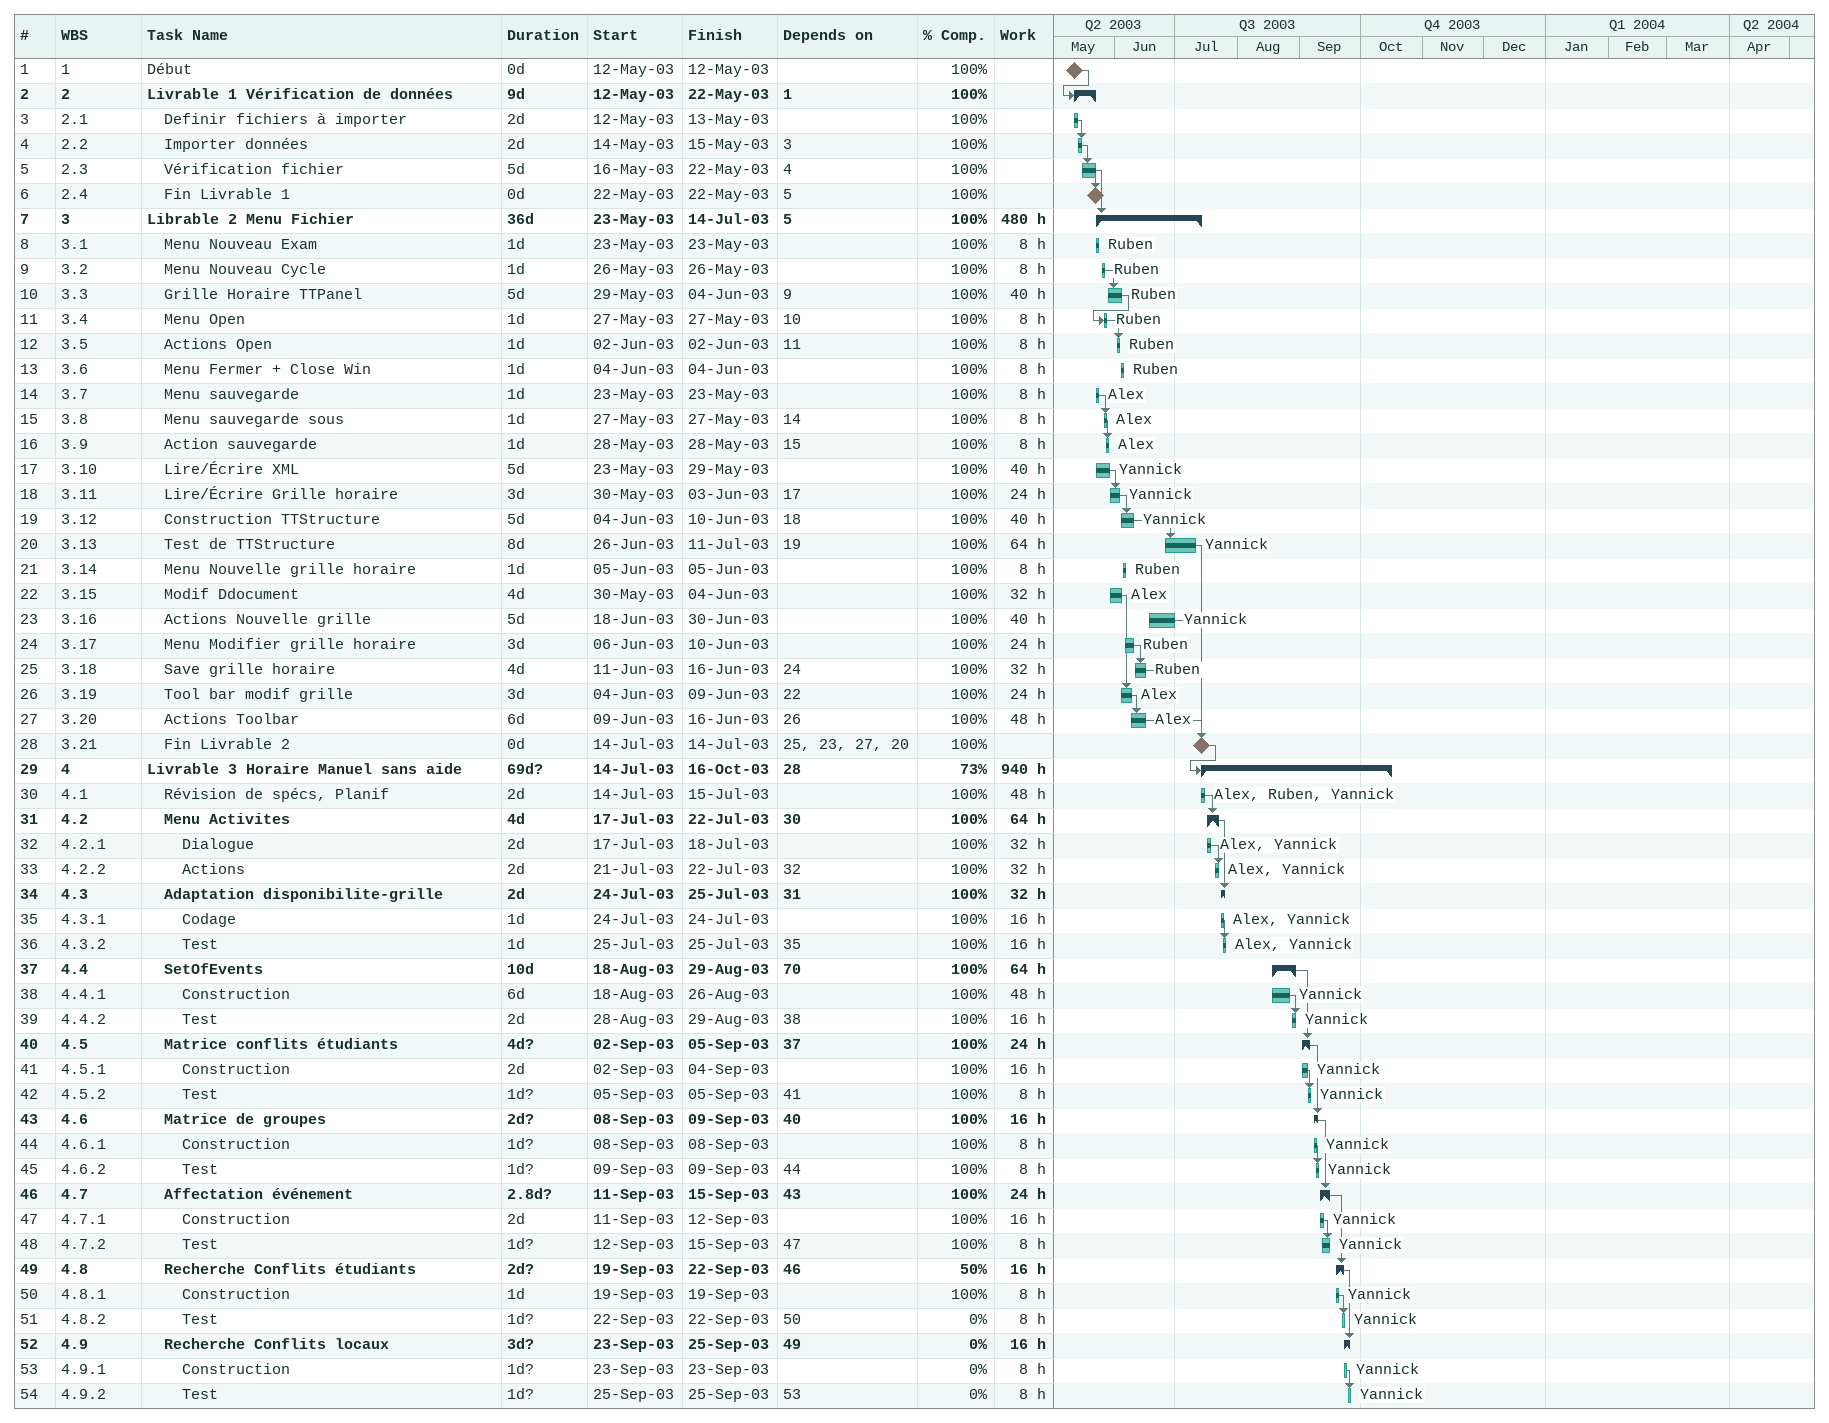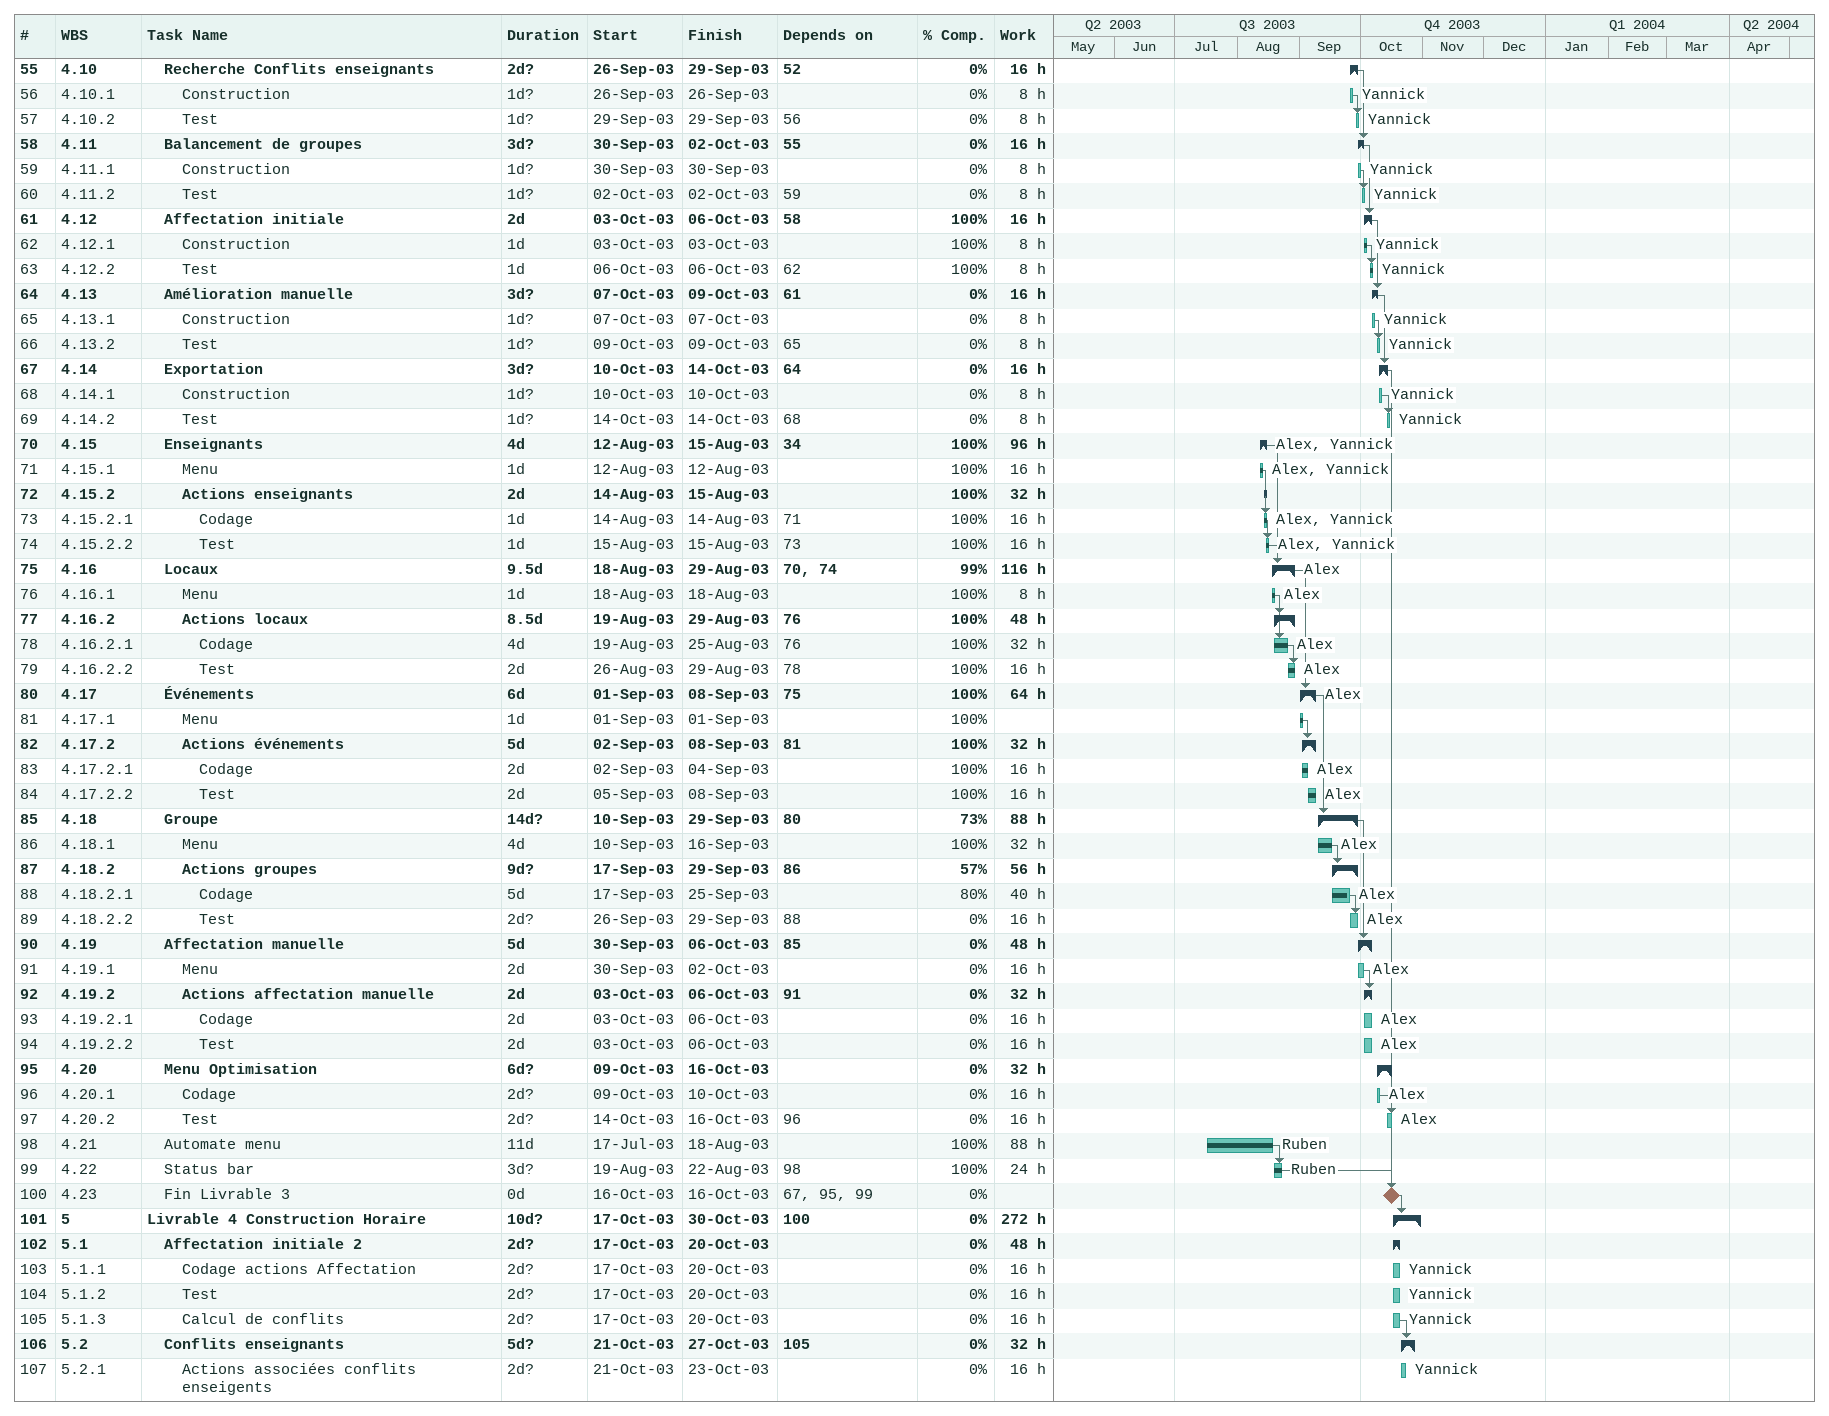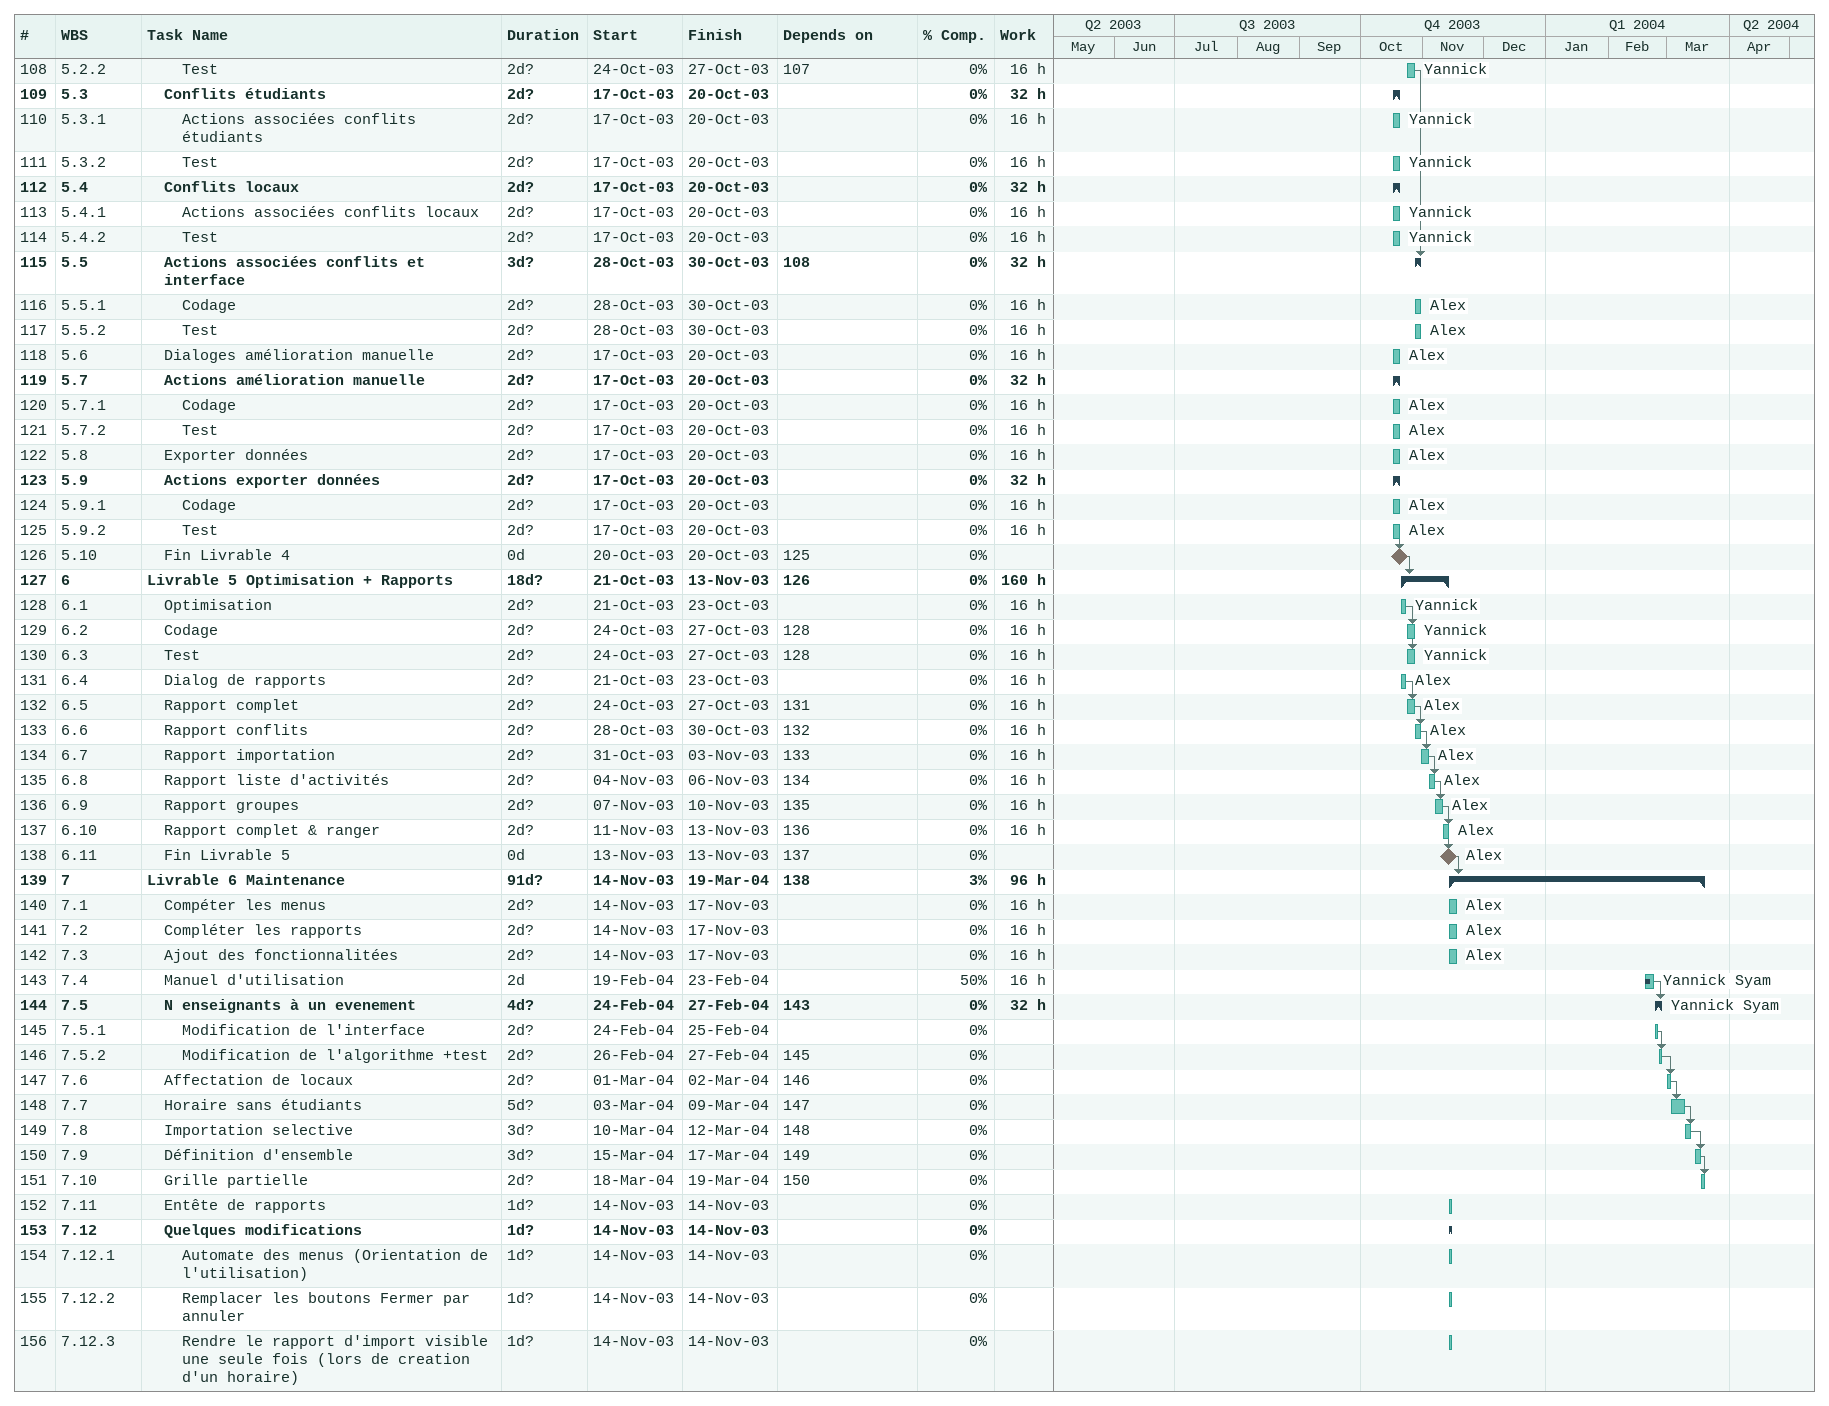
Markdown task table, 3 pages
| ID | WBS | Task | Duration | Start | Finish | Predecessors | Resources | % complete | Work (h) |
|---|---|---|---|---|---|---|---|---|---|
| 1 | 1 | Début | 0d | 2003-05-12 | 2003-05-12 |  |  | 100 |  |
| 2 | 2 | **Livrable 1 Vérification de données** | 9d | 2003-05-12 | 2003-05-22 | 1 |  | 100 |  |
| 3 | 2.1 | Definir fichiers à importer | 2d | 2003-05-12 | 2003-05-13 |  |  | 100 |  |
| 4 | 2.2 | Importer données | 2d | 2003-05-14 | 2003-05-15 | 3 |  | 100 |  |
| 5 | 2.3 | Vérification fichier | 5d | 2003-05-16 | 2003-05-22 | 4 |  | 100 |  |
| 6 | 2.4 | Fin Livrable 1 | 0d | 2003-05-22 | 2003-05-22 | 5 |  | 100 |  |
| 7 | 3 | **Librable 2 Menu Fichier** | 36d | 2003-05-23 | 2003-07-14 | 5 |  | 100 | 480 |
| 8 | 3.1 | Menu Nouveau Exam | 1d | 2003-05-23 | 2003-05-23 |  | Ruben | 100 | 8 |
| 9 | 3.2 | Menu Nouveau Cycle | 1d | 2003-05-26 | 2003-05-26 |  | Ruben | 100 | 8 |
| 10 | 3.3 | Grille Horaire TTPanel | 5d | 2003-05-29 | 2003-06-04 | 9 | Ruben | 100 | 40 |
| 11 | 3.4 | Menu Open | 1d | 2003-05-27 | 2003-05-27 | 10 | Ruben | 100 | 8 |
| 12 | 3.5 | Actions Open | 1d | 2003-06-02 | 2003-06-02 | 11 | Ruben | 100 | 8 |
| 13 | 3.6 | Menu Fermer + Close Win | 1d | 2003-06-04 | 2003-06-04 |  | Ruben | 100 | 8 |
| 14 | 3.7 | Menu sauvegarde | 1d | 2003-05-23 | 2003-05-23 |  | Alex | 100 | 8 |
| 15 | 3.8 | Menu sauvegarde sous | 1d | 2003-05-27 | 2003-05-27 | 14 | Alex | 100 | 8 |
| 16 | 3.9 | Action sauvegarde | 1d | 2003-05-28 | 2003-05-28 | 15 | Alex | 100 | 8 |
| 17 | 3.10 | Lire/Écrire XML | 5d | 2003-05-23 | 2003-05-29 |  | Yannick | 100 | 40 |
| 18 | 3.11 | Lire/Écrire Grille horaire | 3d | 2003-05-30 | 2003-06-03 | 17 | Yannick | 100 | 24 |
| 19 | 3.12 | Construction TTStructure | 5d | 2003-06-04 | 2003-06-10 | 18 | Yannick | 100 | 40 |
| 20 | 3.13 | Test de TTStructure | 8d | 2003-06-26 | 2003-07-11 | 19 | Yannick | 100 | 64 |
| 21 | 3.14 | Menu Nouvelle grille horaire | 1d | 2003-06-05 | 2003-06-05 |  | Ruben | 100 | 8 |
| 22 | 3.15 | Modif Ddocument | 4d | 2003-05-30 | 2003-06-04 |  | Alex | 100 | 32 |
| 23 | 3.16 | Actions Nouvelle grille | 5d | 2003-06-18 | 2003-06-30 |  | Yannick | 100 | 40 |
| 24 | 3.17 | Menu Modifier grille horaire | 3d | 2003-06-06 | 2003-06-10 |  | Ruben | 100 | 24 |
| 25 | 3.18 | Save grille horaire | 4d | 2003-06-11 | 2003-06-16 | 24 | Ruben | 100 | 32 |
| 26 | 3.19 | Tool bar modif grille | 3d | 2003-06-04 | 2003-06-09 | 22 | Alex | 100 | 24 |
| 27 | 3.20 | Actions Toolbar | 6d | 2003-06-09 | 2003-06-16 | 26 | Alex | 100 | 48 |
| 28 | 3.21 | Fin Livrable 2 | 0d | 2003-07-14 | 2003-07-14 | 25, 23, 27, 20 |  | 100 |  |
| 29 | 4 | **Livrable 3 Horaire Manuel sans aide** | 69d? | 2003-07-14 | 2003-10-16 | 28 |  | 73 | 940 |
| 30 | 4.1 | Révision de spécs, Planif | 2d | 2003-07-14 | 2003-07-15 |  | Alex, Ruben, Yannick | 100 | 48 |
| 31 | 4.2 | **Menu Activites** | 4d | 2003-07-17 | 2003-07-22 | 30 |  | 100 | 64 |
| 32 | 4.2.1 | Dialogue | 2d | 2003-07-17 | 2003-07-18 |  | Alex, Yannick | 100 | 32 |
| 33 | 4.2.2 | Actions | 2d | 2003-07-21 | 2003-07-22 | 32 | Alex, Yannick | 100 | 32 |
| 34 | 4.3 | **Adaptation disponibilite-grille** | 2d | 2003-07-24 | 2003-07-25 | 31 |  | 100 | 32 |
| 35 | 4.3.1 | Codage | 1d | 2003-07-24 | 2003-07-24 |  | Alex, Yannick | 100 | 16 |
| 36 | 4.3.2 | Test | 1d | 2003-07-25 | 2003-07-25 | 35 | Alex, Yannick | 100 | 16 |
| 37 | 4.4 | **SetOfEvents** | 10d | 2003-08-18 | 2003-08-29 | 70 |  | 100 | 64 |
| 38 | 4.4.1 | Construction | 6d | 2003-08-18 | 2003-08-26 |  | Yannick | 100 | 48 |
| 39 | 4.4.2 | Test | 2d | 2003-08-28 | 2003-08-29 | 38 | Yannick | 100 | 16 |
| 40 | 4.5 | **Matrice conflits étudiants** | 4d? | 2003-09-02 | 2003-09-05 | 37 |  | 100 | 24 |
| 41 | 4.5.1 | Construction | 2d | 2003-09-02 | 2003-09-04 |  | Yannick | 100 | 16 |
| 42 | 4.5.2 | Test | 1d? | 2003-09-05 | 2003-09-05 | 41 | Yannick | 100 | 8 |
| 43 | 4.6 | **Matrice de groupes** | 2d? | 2003-09-08 | 2003-09-09 | 40 |  | 100 | 16 |
| 44 | 4.6.1 | Construction | 1d? | 2003-09-08 | 2003-09-08 |  | Yannick | 100 | 8 |
| 45 | 4.6.2 | Test | 1d? | 2003-09-09 | 2003-09-09 | 44 | Yannick | 100 | 8 |
| 46 | 4.7 | **Affectation événement** | 2.8d? | 2003-09-11 | 2003-09-15 | 43 |  | 100 | 24 |
| 47 | 4.7.1 | Construction | 2d | 2003-09-11 | 2003-09-12 |  | Yannick | 100 | 16 |
| 48 | 4.7.2 | Test | 1d? | 2003-09-12 | 2003-09-15 | 47 | Yannick | 100 | 8 |
| 49 | 4.8 | **Recherche Conflits étudiants** | 2d? | 2003-09-19 | 2003-09-22 | 46 |  | 50 | 16 |
| 50 | 4.8.1 | Construction | 1d | 2003-09-19 | 2003-09-19 |  | Yannick | 100 | 8 |
| 51 | 4.8.2 | Test | 1d? | 2003-09-22 | 2003-09-22 | 50 | Yannick | 0 | 8 |
| 52 | 4.9 | **Recherche Conflits locaux** | 3d? | 2003-09-23 | 2003-09-25 | 49 |  | 0 | 16 |
| 53 | 4.9.1 | Construction | 1d? | 2003-09-23 | 2003-09-23 |  | Yannick | 0 | 8 |
| 54 | 4.9.2 | Test | 1d? | 2003-09-25 | 2003-09-25 | 53 | Yannick | 0 | 8 |
| 55 | 4.10 | **Recherche Conflits enseignants** | 2d? | 2003-09-26 | 2003-09-29 | 52 |  | 0 | 16 |
| 56 | 4.10.1 | Construction | 1d? | 2003-09-26 | 2003-09-26 |  | Yannick | 0 | 8 |
| 57 | 4.10.2 | Test | 1d? | 2003-09-29 | 2003-09-29 | 56 | Yannick | 0 | 8 |
| 58 | 4.11 | **Balancement de groupes** | 3d? | 2003-09-30 | 2003-10-02 | 55 |  | 0 | 16 |
| 59 | 4.11.1 | Construction | 1d? | 2003-09-30 | 2003-09-30 |  | Yannick | 0 | 8 |
| 60 | 4.11.2 | Test | 1d? | 2003-10-02 | 2003-10-02 | 59 | Yannick | 0 | 8 |
| 61 | 4.12 | **Affectation initiale** | 2d | 2003-10-03 | 2003-10-06 | 58 |  | 100 | 16 |
| 62 | 4.12.1 | Construction | 1d | 2003-10-03 | 2003-10-03 |  | Yannick | 100 | 8 |
| 63 | 4.12.2 | Test | 1d | 2003-10-06 | 2003-10-06 | 62 | Yannick | 100 | 8 |
| 64 | 4.13 | **Amélioration manuelle** | 3d? | 2003-10-07 | 2003-10-09 | 61 |  | 0 | 16 |
| 65 | 4.13.1 | Construction | 1d? | 2003-10-07 | 2003-10-07 |  | Yannick | 0 | 8 |
| 66 | 4.13.2 | Test | 1d? | 2003-10-09 | 2003-10-09 | 65 | Yannick | 0 | 8 |
| 67 | 4.14 | **Exportation** | 3d? | 2003-10-10 | 2003-10-14 | 64 |  | 0 | 16 |
| 68 | 4.14.1 | Construction | 1d? | 2003-10-10 | 2003-10-10 |  | Yannick | 0 | 8 |
| 69 | 4.14.2 | Test | 1d? | 2003-10-14 | 2003-10-14 | 68 | Yannick | 0 | 8 |
| 70 | 4.15 | **Enseignants** | 4d | 2003-08-12 | 2003-08-15 | 34 | Alex, Yannick | 100 | 96 |
| 71 | 4.15.1 | Menu | 1d | 2003-08-12 | 2003-08-12 |  | Alex, Yannick | 100 | 16 |
| 72 | 4.15.2 | **Actions enseignants** | 2d | 2003-08-14 | 2003-08-15 |  |  | 100 | 32 |
| 73 | 4.15.2.1 | Codage | 1d | 2003-08-14 | 2003-08-14 | 71 | Alex, Yannick | 100 | 16 |
| 74 | 4.15.2.2 | Test | 1d | 2003-08-15 | 2003-08-15 | 73 | Alex, Yannick | 100 | 16 |
| 75 | 4.16 | **Locaux** | 9.5d | 2003-08-18 | 2003-08-29 | 70, 74 | Alex | 99 | 116 |
| 76 | 4.16.1 | Menu | 1d | 2003-08-18 | 2003-08-18 |  | Alex | 100 | 8 |
| 77 | 4.16.2 | **Actions locaux** | 8.5d | 2003-08-19 | 2003-08-29 | 76 |  | 100 | 48 |
| 78 | 4.16.2.1 | Codage | 4d | 2003-08-19 | 2003-08-25 | 76 | Alex | 100 | 32 |
| 79 | 4.16.2.2 | Test | 2d | 2003-08-26 | 2003-08-29 | 78 | Alex | 100 | 16 |
| 80 | 4.17 | **Événements** | 6d | 2003-09-01 | 2003-09-08 | 75 | Alex | 100 | 64 |
| 81 | 4.17.1 | Menu | 1d | 2003-09-01 | 2003-09-01 |  |  | 100 |  |
| 82 | 4.17.2 | **Actions événements** | 5d | 2003-09-02 | 2003-09-08 | 81 |  | 100 | 32 |
| 83 | 4.17.2.1 | Codage | 2d | 2003-09-02 | 2003-09-04 |  | Alex | 100 | 16 |
| 84 | 4.17.2.2 | Test | 2d | 2003-09-05 | 2003-09-08 |  | Alex | 100 | 16 |
| 85 | 4.18 | **Groupe** | 14d? | 2003-09-10 | 2003-09-29 | 80 |  | 73 | 88 |
| 86 | 4.18.1 | Menu | 4d | 2003-09-10 | 2003-09-16 |  | Alex | 100 | 32 |
| 87 | 4.18.2 | **Actions groupes** | 9d? | 2003-09-17 | 2003-09-29 | 86 |  | 57 | 56 |
| 88 | 4.18.2.1 | Codage | 5d | 2003-09-17 | 2003-09-25 |  | Alex | 80 | 40 |
| 89 | 4.18.2.2 | Test | 2d? | 2003-09-26 | 2003-09-29 | 88 | Alex | 0 | 16 |
| 90 | 4.19 | **Affectation manuelle** | 5d | 2003-09-30 | 2003-10-06 | 85 |  | 0 | 48 |
| 91 | 4.19.1 | Menu | 2d | 2003-09-30 | 2003-10-02 |  | Alex | 0 | 16 |
| 92 | 4.19.2 | **Actions affectation manuelle** | 2d | 2003-10-03 | 2003-10-06 | 91 |  | 0 | 32 |
| 93 | 4.19.2.1 | Codage | 2d | 2003-10-03 | 2003-10-06 |  | Alex | 0 | 16 |
| 94 | 4.19.2.2 | Test | 2d | 2003-10-03 | 2003-10-06 |  | Alex | 0 | 16 |
| 95 | 4.20 | **Menu Optimisation** | 6d? | 2003-10-09 | 2003-10-16 |  |  | 0 | 32 |
| 96 | 4.20.1 | Codage | 2d? | 2003-10-09 | 2003-10-10 |  | Alex | 0 | 16 |
| 97 | 4.20.2 | Test | 2d? | 2003-10-14 | 2003-10-16 | 96 | Alex | 0 | 16 |
| 98 | 4.21 | Automate menu | 11d | 2003-07-17 | 2003-08-18 |  | Ruben | 100 | 88 |
| 99 | 4.22 | Status bar | 3d? | 2003-08-19 | 2003-08-22 | 98 | Ruben | 100 | 24 |
| 100 | 4.23 | Fin Livrable 3 | 0d | 2003-10-16 | 2003-10-16 | 67, 95, 99 |  | 0 |  |
| 101 | 5 | **Livrable 4 Construction Horaire** | 10d? | 2003-10-17 | 2003-10-30 | 100 |  | 0 | 272 |
| 102 | 5.1 | **Affectation initiale 2** | 2d? | 2003-10-17 | 2003-10-20 |  |  | 0 | 48 |
| 103 | 5.1.1 | Codage actions Affectation | 2d? | 2003-10-17 | 2003-10-20 |  | Yannick | 0 | 16 |
| 104 | 5.1.2 | Test | 2d? | 2003-10-17 | 2003-10-20 |  | Yannick | 0 | 16 |
| 105 | 5.1.3 | Calcul de conflits | 2d? | 2003-10-17 | 2003-10-20 |  | Yannick | 0 | 16 |
| 106 | 5.2 | **Conflits enseignants** | 5d? | 2003-10-21 | 2003-10-27 | 105 |  | 0 | 32 |
| 107 | 5.2.1 | Actions associées conflits enseigents | 2d? | 2003-10-21 | 2003-10-23 |  | Yannick | 0 | 16 |
| 108 | 5.2.2 | Test | 2d? | 2003-10-24 | 2003-10-27 | 107 | Yannick | 0 | 16 |
| 109 | 5.3 | **Conflits étudiants** | 2d? | 2003-10-17 | 2003-10-20 |  |  | 0 | 32 |
| 110 | 5.3.1 | Actions associées conflits étudiants | 2d? | 2003-10-17 | 2003-10-20 |  | Yannick | 0 | 16 |
| 111 | 5.3.2 | Test | 2d? | 2003-10-17 | 2003-10-20 |  | Yannick | 0 | 16 |
| 112 | 5.4 | **Conflits locaux** | 2d? | 2003-10-17 | 2003-10-20 |  |  | 0 | 32 |
| 113 | 5.4.1 | Actions associées conflits locaux | 2d? | 2003-10-17 | 2003-10-20 |  | Yannick | 0 | 16 |
| 114 | 5.4.2 | Test | 2d? | 2003-10-17 | 2003-10-20 |  | Yannick | 0 | 16 |
| 115 | 5.5 | **Actions associées conflits et interface** | 3d? | 2003-10-28 | 2003-10-30 | 108 |  | 0 | 32 |
| 116 | 5.5.1 | Codage | 2d? | 2003-10-28 | 2003-10-30 |  | Alex | 0 | 16 |
| 117 | 5.5.2 | Test | 2d? | 2003-10-28 | 2003-10-30 |  | Alex | 0 | 16 |
| 118 | 5.6 | Dialoges amélioration manuelle | 2d? | 2003-10-17 | 2003-10-20 |  | Alex | 0 | 16 |
| 119 | 5.7 | **Actions amélioration manuelle** | 2d? | 2003-10-17 | 2003-10-20 |  |  | 0 | 32 |
| 120 | 5.7.1 | Codage | 2d? | 2003-10-17 | 2003-10-20 |  | Alex | 0 | 16 |
| 121 | 5.7.2 | Test | 2d? | 2003-10-17 | 2003-10-20 |  | Alex | 0 | 16 |
| 122 | 5.8 | Exporter données | 2d? | 2003-10-17 | 2003-10-20 |  | Alex | 0 | 16 |
| 123 | 5.9 | **Actions exporter données** | 2d? | 2003-10-17 | 2003-10-20 |  |  | 0 | 32 |
| 124 | 5.9.1 | Codage | 2d? | 2003-10-17 | 2003-10-20 |  | Alex | 0 | 16 |
| 125 | 5.9.2 | Test | 2d? | 2003-10-17 | 2003-10-20 |  | Alex | 0 | 16 |
| 126 | 5.10 | Fin Livrable 4 | 0d | 2003-10-20 | 2003-10-20 | 125 |  | 0 |  |
| 127 | 6 | **Livrable 5 Optimisation + Rapports** | 18d? | 2003-10-21 | 2003-11-13 | 126 |  | 0 | 160 |
| 128 | 6.1 | Optimisation | 2d? | 2003-10-21 | 2003-10-23 |  | Yannick | 0 | 16 |
| 129 | 6.2 | Codage | 2d? | 2003-10-24 | 2003-10-27 | 128 | Yannick | 0 | 16 |
| 130 | 6.3 | Test | 2d? | 2003-10-24 | 2003-10-27 | 128 | Yannick | 0 | 16 |
| 131 | 6.4 | Dialog de rapports | 2d? | 2003-10-21 | 2003-10-23 |  | Alex | 0 | 16 |
| 132 | 6.5 | Rapport complet | 2d? | 2003-10-24 | 2003-10-27 | 131 | Alex | 0 | 16 |
| 133 | 6.6 | Rapport conflits | 2d? | 2003-10-28 | 2003-10-30 | 132 | Alex | 0 | 16 |
| 134 | 6.7 | Rapport importation | 2d? | 2003-10-31 | 2003-11-03 | 133 | Alex | 0 | 16 |
| 135 | 6.8 | Rapport liste d'activités | 2d? | 2003-11-04 | 2003-11-06 | 134 | Alex | 0 | 16 |
| 136 | 6.9 | Rapport groupes | 2d? | 2003-11-07 | 2003-11-10 | 135 | Alex | 0 | 16 |
| 137 | 6.10 | Rapport complet & ranger | 2d? | 2003-11-11 | 2003-11-13 | 136 | Alex | 0 | 16 |
| 138 | 6.11 | Fin Livrable 5 | 0d | 2003-11-13 | 2003-11-13 | 137 | Alex | 0 |  |
| 139 | 7 | **Livrable 6 Maintenance** | 91d? | 2003-11-14 | 2004-03-19 | 138 |  | 3 | 96 |
| 140 | 7.1 | Compéter les menus | 2d? | 2003-11-14 | 2003-11-17 |  | Alex | 0 | 16 |
| 141 | 7.2 | Compléter les rapports | 2d? | 2003-11-14 | 2003-11-17 |  | Alex | 0 | 16 |
| 142 | 7.3 | Ajout des fonctionnalitées | 2d? | 2003-11-14 | 2003-11-17 |  | Alex | 0 | 16 |
| 143 | 7.4 | Manuel d'utilisation | 2d | 2004-02-19 | 2004-02-23 |  | Yannick Syam | 50 | 16 |
| 144 | 7.5 | **N enseignants à un evenement** | 4d? | 2004-02-24 | 2004-02-27 | 143 | Yannick Syam | 0 | 32 |
| 145 | 7.5.1 | Modification de l'interface | 2d? | 2004-02-24 | 2004-02-25 |  |  | 0 |  |
| 146 | 7.5.2 | Modification de l'algorithme +test | 2d? | 2004-02-26 | 2004-02-27 | 145 |  | 0 |  |
| 147 | 7.6 | Affectation de locaux | 2d? | 2004-03-01 | 2004-03-02 | 146 |  | 0 |  |
| 148 | 7.7 | Horaire sans étudiants | 5d? | 2004-03-03 | 2004-03-09 | 147 |  | 0 |  |
| 149 | 7.8 | Importation selective | 3d? | 2004-03-10 | 2004-03-12 | 148 |  | 0 |  |
| 150 | 7.9 | Définition d'ensemble | 3d? | 2004-03-15 | 2004-03-17 | 149 |  | 0 |  |
| 151 | 7.10 | Grille partielle | 2d? | 2004-03-18 | 2004-03-19 | 150 |  | 0 |  |
| 152 | 7.11 | Entête de rapports | 1d? | 2003-11-14 | 2003-11-14 |  |  | 0 |  |
| 153 | 7.12 | **Quelques modifications** | 1d? | 2003-11-14 | 2003-11-14 |  |  | 0 |  |
| 154 | 7.12.1 | Automate des menus (Orientation de l'utilisation) | 1d? | 2003-11-14 | 2003-11-14 |  |  | 0 |  |
| 155 | 7.12.2 | Remplacer les boutons Fermer par annuler | 1d? | 2003-11-14 | 2003-11-14 |  |  | 0 |  |
| 156 | 7.12.3 | Rendre le rapport d'import visible une seule fois (lors de creation d'un horaire) | 1d? | 2003-11-14 | 2003-11-14 |  |  | 0 |  |
